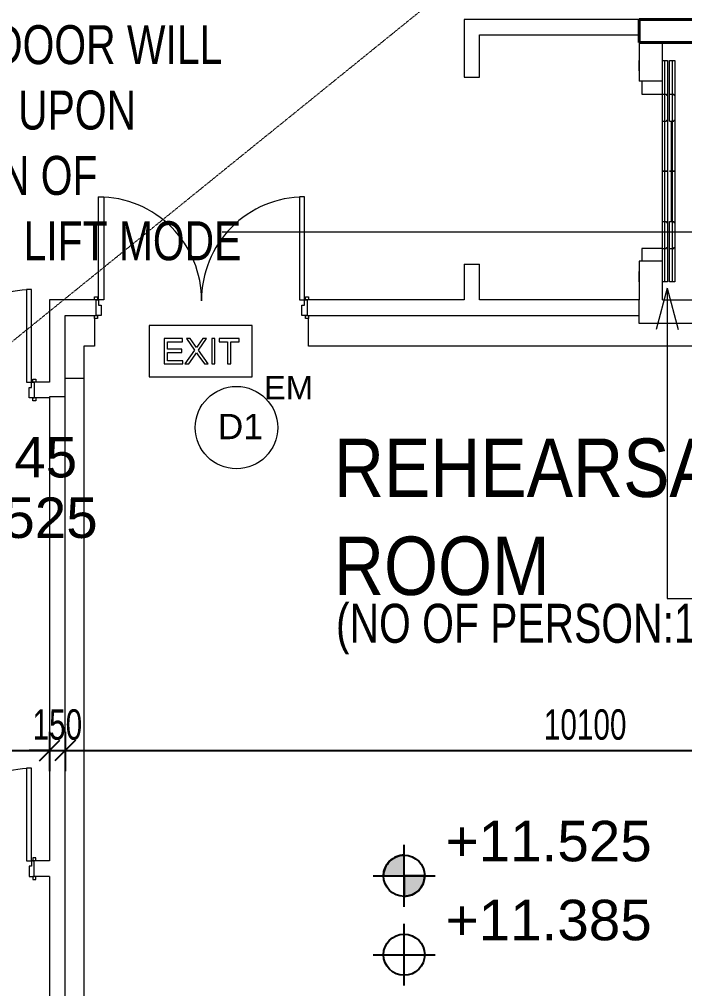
# Model space of a CAD drawing. Header units: millimetres. Extents: x 12827 to 178996, y -27589 to 73652.
# Drawn here: x 78545 to 85005, y 24917 to 34332 of the extents above; entities that cross this region are included whole.
import ezdxf

# ---------------------------------------------------------------- set-up
doc = ezdxf.new("R2010")
doc.units = ezdxf.units.MM
doc.linetypes.add('Dash', pattern=[6, 3, -3])
for name, color, linetype, lineweight in [('A-ANNO-DIMS', 211, 'Continuous', 5), ('A-ANNO-NOTE', 131, 'Continuous', 25), ('A-DETL-HDLN', 90, 'Dash', 9), ('A-DOOR', 31, 'Continuous', 20), ('A-DOOR-FRAM', 31, 'Continuous', 30), ('A-FLOR', 192, 'Continuous', 9), ('A-GENM', 13, 'Continuous', 20), ('A-WALL', 113, 'Continuous', 20), ('G-ANNO-TEXT', 231, 'Continuous', 5)]:
    doc.layers.add(name, color=color, linetype=linetype, lineweight=lineweight)
doc.styles.add('Arial_1', font='arial.ttf', dxfattribs={"height": 393.413174})
doc.styles.add('Arial_2', font='arial.ttf', dxfattribs={"width": 0.7, "height": 295.05988})
doc.styles.add('Swis721 BT_2', font='swiss.ttf', dxfattribs={"width": 0.85, "height": 567.642527})
doc.styles.add('Swis721 BT_5', font='swiss.ttf', dxfattribs={"height": 1.135285})
doc.styles.add('Swis721 BT_6', font='swiss.ttf', dxfattribs={"height": 245.978428})
doc.styles.add('Swis721 BT_7', font='swiss.ttf', dxfattribs={"width": 0.75, "height": 378.428351})
doc.dimstyles.new('Linear_-_1_5mm_Arial', dxfattribs={"dimscale": 304.8, "dimtxt": 300, "dimasz": 0.656168, "dimexe": 0.656168, "dimexo": 0.0625, "dimgap": 0.328084, "dimtad": 1, "dimdec": 0, "dimzin": 0, "dimdsep": 46, "dimtxsty": 'Arial_2', "dimblk1": 'OBLIQUE', "dimblk2": 'OBLIQUE', "dimsah": 1, "dimcen": 0.09, "dimadec": 0, "dimazin": 0, "dimtfac": 1, "dimtdec": 4, "dimtix": 1, "dimtmove": 0, "dimatfit": 3, "dimfxl": 0.656168, "dimfxlon": 1, "dimtvp": 1, "dimtolj": 1, "dimtzin": 0, "dimarcsym": 2})
doc.dimstyles.new('Linear_-_1_5mm_Arial_2', dxfattribs={"dimscale": 304.8, "dimtxt": 300, "dimasz": 0.656168, "dimexe": 0.656168, "dimexo": 0.0625, "dimgap": 0.328084, "dimtad": 1, "dimdec": 0, "dimzin": 0, "dimdsep": 46, "dimtxsty": 'Arial_2', "dimblk1": 'OBLIQUE', "dimblk2": 'OBLIQUE', "dimsah": 1, "dimcen": 0.09, "dimadec": 0, "dimazin": 0, "dimtfac": 1, "dimtdec": 4, "dimtix": 1, "dimtmove": 0, "dimatfit": 3, "dimfxl": 0.656168, "dimfxlon": 1, "dimtvp": 1, "dimtolj": 1, "dimtzin": 0, "dimarcsym": 2})

# ---------------------------------------------------------------- blocks, each defined once
blk = doc.blocks.new('DLN-Double Door__X03_ - _M31x_1800 x 2000 _WH_-16954913-Copy of 1_F')
at = {"layer": 'A-DOOR', "lineweight": 15}
for p, q in [((-850, -75), (-900, -75)), ((-900, -75), (-900, -975)), ((-850, -975), (-850, -75)), ((850, -75), (900, -75)), ((850, -975), (850, -75)), ((900, -75), (900, -975)), ((-900, -975), (-850, -975)), ((900, -975), (850, -975))]:
    blk.add_line(p, q, dxfattribs=at)
for centre, start, end in [((-900, -75), 270, 0.5), ((900, -75), 179.5, 270)]:
    blk.add_arc(centre, 900, start, end, dxfattribs=at)
at = {"layer": 'A-DOOR-FRAM', "lineweight": 15}
for p, q in [((-910, 105), (-940, 105)), ((-940, 105), (-940, 75)), ((-910, 75), (-910, 105)), ((940, 105), (910, 105)), ((910, 105), (910, 75)), ((940, 75), (940, 105)), ((-925, 75), (-910, 75)), ((-875, 75), (-925, 75)), ((-875, -25), (-875, 75)), ((875, 75), (875, -25)), ((925, 75), (875, 75)), ((910, 75), (925, 75)), ((-940, -75), (-940, -105)), ((-910, -75), (-925, -75)), ((-925, -75), (-900, -75)), ((-910, -105), (-910, -75)), ((-900, -75), (-900, -25)), ((-900, -25), (-875, -25)), ((875, -25), (900, -25)), ((900, -25), (900, -75)), ((900, -75), (925, -75)), ((925, -75), (910, -75)), ((910, -75), (910, -105)), ((940, -105), (940, -75)), ((-940, -105), (-910, -105)), ((910, -105), (940, -105))]:
    blk.add_line(p, q, dxfattribs=at)
blk = doc.blocks.new('DLN-Double Door__X03_ - _M31x_1800 x 2000 _WH_-16954921-Copy of 1_F')
at = {"layer": 'A-DOOR', "lineweight": 15}
for p, q in [((-900, 975), (-850, 975)), ((-900, 75), (-900, 975)), ((-850, 975), (-850, 75)), ((850, 975), (850, 75)), ((900, 975), (850, 975)), ((900, 75), (900, 975)), ((-850, 75), (-900, 75)), ((850, 75), (900, 75))]:
    blk.add_line(p, q, dxfattribs=at)
for centre, start, end in [((-900, 75), 0.00284, 90), ((900, 75), 90, 179.99716)]:
    blk.add_arc(centre, 900, start, end, dxfattribs=at)
at = {"layer": 'A-DOOR-FRAM', "lineweight": 15}
for p, q in [((-940, 105), (-910, 105)), ((-940, 75), (-940, 105)), ((-910, 105), (-910, 75)), ((910, 75), (910, 105)), ((910, 105), (940, 105)), ((940, 105), (940, 75)), ((-910, 75), (-925, 75)), ((-925, 75), (-900, 75)), ((-900, 75), (-900, 25)), ((-900, 25), (-875, 25)), ((-875, 25), (-875, -75)), ((875, 25), (900, 25)), ((875, -75), (875, 25)), ((900, 75), (925, 75)), ((900, 25), (900, 75)), ((925, 75), (910, 75)), ((-940, -105), (-940, -75)), ((-925, -75), (-910, -75)), ((-875, -75), (-925, -75)), ((-910, -75), (-910, -105)), ((925, -75), (875, -75)), ((910, -105), (910, -75)), ((910, -75), (925, -75)), ((940, -75), (940, -105)), ((-910, -105), (-940, -105)), ((940, -105), (910, -105))]:
    blk.add_line(p, q, dxfattribs=at)
blk = doc.blocks.new('DLN-Double Door__X03_ - _M48_2000 x 2450 _WH_-16954911-Copy of 1_F')
at = {"layer": 'A-DOOR', "lineweight": 15}
for p, q in [((-1000, 1075), (-950, 1075)), ((-1000, 75), (-1000, 1075)), ((-950, 1075), (-950, 75)), ((950, 1075), (950, 75)), ((1000, 1075), (950, 1075)), ((1000, 75), (1000, 1075)), ((-950, 75), (-1000, 75)), ((950, 75), (1000, 75))]:
    blk.add_line(p, q, dxfattribs=at)
for centre, start, end in [((-1000, 75), 359.5, 90), ((1000, 75), 90, 180.5)]:
    blk.add_arc(centre, 1000, start, end, dxfattribs=at)
at = {"layer": 'A-DOOR-FRAM', "lineweight": 15}
for p, q in [((-1040, 105), (-1010, 105)), ((-1040, 75), (-1040, 105)), ((-1010, 105), (-1010, 75)), ((1010, 75), (1010, 105)), ((1010, 105), (1040, 105)), ((1040, 105), (1040, 75)), ((-1010, 75), (-1025, 75)), ((-1025, 75), (-1000, 75)), ((-1000, 75), (-1000, 25)), ((-1000, 25), (-975, 25)), ((-975, 25), (-975, -75)), ((975, 25), (1000, 25)), ((975, -75), (975, 25)), ((1000, 75), (1025, 75)), ((1000, 25), (1000, 75)), ((1025, 75), (1010, 75)), ((-1040, -105), (-1040, -75)), ((-1025, -75), (-1010, -75)), ((-975, -75), (-1025, -75)), ((-1010, -75), (-1010, -105)), ((1025, -75), (975, -75)), ((1010, -105), (1010, -75)), ((1010, -75), (1025, -75)), ((1040, -75), (1040, -105)), ((-1010, -105), (-1040, -105)), ((1040, -105), (1010, -105))]:
    blk.add_line(p, q, dxfattribs=at)
blk = doc.blocks.new('DLN-Lift Door - Lift Door - 1750 x 2800 _SO_ WH_-15287497-Copy of 1_F')
at = {"layer": 'A-DOOR', "lineweight": 15}
for p, q in [((-1075, 114.5), (-975, 114.5)), ((-1075, 114.5), (-1075, 112.5)), ((-975, 112.5), (-975, 114.5)), ((975, 114.5), (1075, 114.5)), ((975, 114.5), (975, 112.5)), ((1075, 112.5), (1075, 114.5)), ((-750, 87.5), (-875, 87.5)), ((-750, -112.5), (-750, 87.5)), ((875, 87.5), (750, 87.5)), ((750, 87.5), (750, -112.5)), ((-1075, -162.5), (-1075, -112.5)), ((-1075, -112.5), (0, -112.5)), ((-1075, -137.5), (1075, -137.5)), ((0, -162.5), (-1075, -162.5)), ((-1075, -232.5), (-1075, -182.5)), ((-1075, -182.5), (-487.5, -182.5)), ((-875, -112.5), (-750, -112.5)), ((-750, -112.5), (-750, -152.5)), ((-750, -152.5), (-740, -152.5)), ((-750, -182.5), (-750, -222.5)), ((-740, -152.5), (-740, -162.5)), ((-497.5, -152.5), (-497.5, -162.5)), ((-497.5, -152.5), (-487.5, -152.5)), ((-487.5, -112.5), (-487.5, -152.5)), ((-487.5, -182.5), (-487.5, -222.5)), ((0, -162.5), (0, -112.5)), ((0, -112.5), (1075, -112.5)), ((0, -112.5), (0, -162.5)), ((1075, -162.5), (0, -162.5)), ((0, -232.5), (0, -182.5)), ((0, -182.5), (0, -232.5)), ((487.5, -112.5), (487.5, -152.5)), ((497.5, -152.5), (487.5, -152.5)), ((487.5, -182.5), (487.5, -222.5)), ((487.5, -182.5), (1075, -182.5)), ((497.5, -152.5), (497.5, -162.5)), ((740, -152.5), (740, -162.5)), ((750, -152.5), (740, -152.5)), ((750, -112.5), (750, -152.5)), ((750, -112.5), (875, -112.5)), ((750, -182.5), (750, -222.5)), ((1075, -112.5), (1075, -162.5)), ((1075, -182.5), (1075, -232.5)), ((1075, -207.5), (-1075, -207.5)), ((0, -232.5), (-1075, -232.5)), ((-750, -222.5), (-740, -222.5)), ((-740, -222.5), (-740, -232.5)), ((-497.5, -222.5), (-497.5, -232.5)), ((-497.5, -222.5), (-487.5, -222.5)), ((-487.5, -202.5), (487.5, -202.5)), ((1075, -232.5), (0, -232.5)), ((497.5, -222.5), (487.5, -222.5)), ((497.5, -222.5), (497.5, -232.5)), ((740, -222.5), (740, -232.5)), ((750, -222.5), (740, -222.5))]:
    blk.add_line(p, q, dxfattribs=at)
blk = doc.blocks.new('DLN_EXIT Sign Board - DLN_EXIT Sign Board-5973881-Copy of 1_F')
at = {"layer": 'A-GENM'}
for p, q in [((500, 250), (-500, 250)), ((-500, 250), (-500, -250)), ((500, -250), (500, 250)), ((-176.9, 121.2), (-353.8, 121.2)), ((-353.8, 121.2), (-353.8, -125)), ((-176.9, 90.4), (-176.9, 121.2)), ((-101.6, 121.2), (-138.5, 121.2)), ((-138.5, 121.2), (-59, 9.1)), ((-56.8, 58.1), (-101.6, 121.2)), ((20.3, 121.2), (-24, 58.5)), ((-21.8, 8.8), (57.7, 121.2)), ((57.7, 121.2), (20.3, 121.2)), ((138.5, 121.2), (107.7, 121.2)), ((107.7, 121.2), (107.7, -125)), ((138.5, -125), (138.5, 121.2)), ((373.1, 121.2), (180.8, 121.2)), ((180.8, 121.2), (180.8, 90.4)), ((373.1, 90.4), (373.1, 121.2)), ((-323.1, 17.3), (-323.1, 90.4)), ((-323.1, 90.4), (-176.9, 90.4)), ((-184.6, 17.3), (-323.1, 17.3)), ((-184.6, -13.5), (-184.6, 17.3)), ((-59, 9.1), (-153.8, -125)), ((-41.7, 33.5), (-56.8, 58.1)), ((-24, 58.5), (-41.7, 33.5)), ((73.1, -125), (-21.8, 8.8)), ((180.8, 90.4), (261.5, 90.4)), ((261.5, 90.4), (261.5, -125)), ((292.3, -125), (292.3, 90.4)), ((292.3, 90.4), (373.1, 90.4)), ((-323.1, -94.2), (-323.1, -13.5)), ((-323.1, -13.5), (-184.6, -13.5)), ((-116.4, -125), (-54.7, -37.6)), ((-54.7, -37.6), (-40.2, -17.3)), ((-40.2, -17.3), (-27, -35.8)), ((-27, -35.8), (36.2, -125)), ((-353.8, -125), (-173.1, -125)), ((-173.1, -94.2), (-323.1, -94.2)), ((-173.1, -125), (-173.1, -94.2)), ((-153.8, -125), (-116.4, -125)), ((36.2, -125), (73.1, -125)), ((107.7, -125), (138.5, -125)), ((261.5, -125), (292.3, -125)), ((-500, -250), (500, -250))]:
    blk.add_line(p, q, dxfattribs=at)
blk = doc.blocks.new('DLN_Slab Level Mark - FFL-2mm_Type 2-2670450-Copy of 1_F')
at = {"layer": 'A-ANNO-NOTE', "lineweight": 5}
h = blk.add_hatch(color=256, dxfattribs=at)
edge = h.paths.add_edge_path(flags=0)
edge.add_arc((0, 0), 1, 0, 90, ccw=False)
edge.add_line((1, 0), (0, 0))
edge.add_line((0, 0), (0, 1))
h = blk.add_hatch(color=256, dxfattribs=at)
edge = h.paths.add_edge_path(flags=0)
edge.add_arc((0, 0), 1, 180, 270, ccw=False)
edge.add_line((-1, 0), (0, 0))
edge.add_line((0, 0), (0, -1))
at = {"layer": 'A-ANNO-NOTE'}
for p, q in [((0, 1.5), (0, -1.5)), ((0, 1), (0, 0)), ((0, 0), (-1, 0)), ((0, -1), (0, 0)), ((0, 0), (1, 0)), ((-1.5, 0), (1.5, 0))]:
    blk.add_line(p, q, dxfattribs=at)
blk.add_circle((0, 0), 1, dxfattribs=at)
for start, end in [(360, 90), (180, 270)]:
    blk.add_arc((0, 0), 1, start, end, dxfattribs=at)
blk = doc.blocks.new('DLN_Slab Level Mark - SSL-2mm_Type 2-2670448-Copy of 1_F')
at = {"layer": 'A-ANNO-NOTE'}
for p, q in [((0, 1.5), (0, -1.5)), ((-1.5, 0), (1.5, 0))]:
    blk.add_line(p, q, dxfattribs=at)
blk.add_circle((0, 0), 1, dxfattribs=at)
blk = doc.blocks.new('GBP_Door Mark - 2 x 1_3_R_T_ Border _EM_ON_-18777231-Copy of 1_F')
at = {"layer": 'A-ANNO-NOTE', "lineweight": 5}
blk.add_circle((-31.356, 27.261), 2, dxfattribs=at)
at = {"layer": 'A-ANNO-NOTE', "lineweight": 5, "insert": (-30.02, 29.767), "char_height": 1.1353, "width": 2.7792, "attachment_point": 1, "line_spacing_factor": 1.00667, "style": 'Swis721 BT_5'}
blk.add_mtext('EM', dxfattribs=at)
blk = doc.blocks.new('_Oblique')
at = {"color": 0, "linetype": 'ByBlock', "lineweight": -2}
blk.add_line((-0.5, -0.5), (0.5, 0.5), dxfattribs=at)
blk = doc.blocks.new('DIMBLOCK82-Copy of 1_F')
at = {"layer": 'A-ANNO-DIMS', "color": 0, "lineweight": -2, "transparency": 16777216}
for p, q in [((76689.3, 27411.2), (76689.3, 27030.2)), ((78839.3, 27411.2), (78839.3, 27030.2)), ((76689.3, 27230.2), (78839.3, 27230.2))]:
    blk.add_line(p, q, dxfattribs=at)
at = {"layer": 'Defpoints', "color": 0, "transparency": 16777216}
for p in [(76689.3, 27430.2), (78839.3, 27430.2), (78839.3, 27230.2)]:
    blk.add_point(p, dxfattribs=at)
at = {"layer": 'A-ANNO-DIMS', "color": 0, "lineweight": -2, "transparency": 16777216, "xscale": 200, "yscale": 200, "zscale": 200, "rotation": 180}
blk.add_blockref('_Oblique', (76689.3, 27230.2), dxfattribs=at)
at = {"layer": 'A-ANNO-DIMS', "color": 0, "lineweight": -2, "transparency": 16777216, "xscale": 200, "yscale": 200, "zscale": 200}
blk.add_blockref('_Oblique', (78839.3, 27230.2), dxfattribs=at)
at = {"layer": 'A-ANNO-DIMS', "color": 0, "transparency": 16777216, "insert": (77764.3, 27480.9), "char_height": 295.06, "width": 753.231, "attachment_point": 5, "style": 'Arial_2'}
blk.add_mtext('\\A1;2150', dxfattribs=at)
blk = doc.blocks.new('DIMBLOCK83-Copy of 1_F')
at = {"layer": 'A-ANNO-DIMS', "color": 0, "lineweight": -2, "transparency": 16777216}
for p, q in [((78839.3, 27411.2), (78839.3, 27030.2)), ((78989.3, 27411.2), (78989.3, 27030.2)), ((78839.3, 27230.2), (78639.3, 27230.2)), ((78839.3, 27230.2), (78989.3, 27230.2)), ((78989.3, 27230.2), (79189.3, 27230.2))]:
    blk.add_line(p, q, dxfattribs=at)
at = {"layer": 'Defpoints', "color": 0, "transparency": 16777216}
for p in [(78839.3, 27430.2), (78989.3, 27430.2), (78989.3, 27230.2)]:
    blk.add_point(p, dxfattribs=at)
at = {"layer": 'A-ANNO-DIMS', "color": 0, "lineweight": -2, "transparency": 16777216, "xscale": 200, "yscale": 200, "zscale": 200}
blk.add_blockref('_Oblique', (78839.3, 27230.2), dxfattribs=at)
at = {"layer": 'A-ANNO-DIMS', "color": 0, "lineweight": -2, "transparency": 16777216, "xscale": 200, "yscale": 200, "zscale": 200, "rotation": 180}
blk.add_blockref('_Oblique', (78989.3, 27230.2), dxfattribs=at)
at = {"layer": 'A-ANNO-DIMS', "color": 0, "transparency": 16777216, "insert": (78914.3, 27480.9), "char_height": 295.06, "width": 564.923, "attachment_point": 5, "style": 'Arial_2'}
blk.add_mtext('\\A1;150', dxfattribs=at)
blk = doc.blocks.new('DIMBLOCK84-Copy of 1_F')
at = {"layer": 'A-ANNO-DIMS', "color": 0, "lineweight": -2, "transparency": 16777216}
for p, q in [((78989.3, 27411.2), (78989.3, 27030.2)), ((89089.3, 27411.2), (89089.3, 27030.2)), ((78989.3, 27230.2), (89089.3, 27230.2))]:
    blk.add_line(p, q, dxfattribs=at)
at = {"layer": 'Defpoints', "color": 0, "transparency": 16777216}
for p in [(78989.3, 27430.2), (89089.3, 27430.2), (89089.3, 27230.2)]:
    blk.add_point(p, dxfattribs=at)
at = {"layer": 'A-ANNO-DIMS', "color": 0, "lineweight": -2, "transparency": 16777216, "xscale": 200, "yscale": 200, "zscale": 200, "rotation": 180}
blk.add_blockref('_Oblique', (78989.3, 27230.2), dxfattribs=at)
at = {"layer": 'A-ANNO-DIMS', "color": 0, "lineweight": -2, "transparency": 16777216, "xscale": 200, "yscale": 200, "zscale": 200}
blk.add_blockref('_Oblique', (89089.3, 27230.2), dxfattribs=at)
at = {"layer": 'A-ANNO-DIMS', "color": 0, "transparency": 16777216, "insert": (84039.3, 27480.9), "char_height": 295.06, "width": 941.538, "attachment_point": 5, "style": 'Arial_2'}
blk.add_mtext('\\A1;10100', dxfattribs=at)

msp = doc.modelspace()

# ---------------------------------------------------------------- linework, layer by layer
at = {"layer": 'A-DETL-HDLN'}
msp.add_line((77764.29296, 30627.48546), (82864.29296, 34757.38403), dxfattribs=at)
at = {"layer": 'A-FLOR'}
for p, q in [((84789.29296, 32107.48546), (84789.29296, 33607.48546)), ((79274.29296, 31427.48546), (79274.29296, 31159.48546)), ((81354.29296, 31159.48546), (81354.29296, 31427.48546)), ((79274.29296, 31159.48546), (79172.29296, 31159.48546)), ((79172.29296, 31159.48546), (79172.29296, 23866.48546)), ((87816.29296, 31159.48546), (81354.29296, 31159.48546)), ((78989.29296, 30847.48546), (79172.29296, 30847.48546))]:
    msp.add_line(p, q, dxfattribs=at)
at = {"layer": 'A-WALL'}
for p, q in [((82864.29296, 34332.48546), (82864.29296, 33771.47437)), ((84564.29296, 34332.48546), (82864.29296, 34332.48546)), ((83014.29296, 33771.47437), (83014.29296, 34182.48546)), ((83014.29296, 34182.48546), (84564.29296, 34182.48546)), ((84564.29296, 34107.48546), (84564.29296, 33732.48546)), ((84789.29296, 34107.48546), (84564.29296, 34107.48546)), ((84789.29296, 33732.48546), (84789.29296, 34107.48546)), ((82864.29296, 33771.47437), (83014.29296, 33771.47437)), ((84789.29296, 33732.48546), (84564.29296, 33732.48546)), ((82864.29296, 31954.98546), (82864.29296, 31607.48546)), ((82864.29296, 31954.98546), (83014.29296, 31954.98546)), ((83014.29296, 31607.48546), (83014.29296, 31954.98546)), ((84564.29296, 31982.48546), (84564.29296, 31607.48546)), ((84789.29296, 31982.48546), (84564.29296, 31982.48546)), ((84789.29296, 31607.48546), (84789.29296, 31982.48546)), ((79289.29296, 31607.48546), (78839.29296, 31607.48546)), ((78839.29296, 31607.48546), (78839.29296, 30807.48546)), ((79289.29296, 31607.48546), (79289.29296, 31457.48546)), ((82864.29296, 31607.48546), (81339.29296, 31607.48546)), ((81339.29296, 31607.48546), (81339.29296, 31457.48546)), ((84564.29296, 31607.48546), (83014.29296, 31607.48546)), ((84559.29296, 31607.48546), (84559.29296, 31382.48546)), ((84789.29296, 31607.48546), (88039.29296, 31607.48546)), ((78989.29296, 23590.48546), (78989.29296, 31457.48546)), ((78989.29296, 31457.48546), (79289.29296, 31457.48546)), ((81339.29296, 31457.48546), (82864.29296, 31457.48546)), ((82864.29296, 31457.48546), (84559.29296, 31457.48546)), ((84559.29296, 31382.48546), (88039.29296, 31382.48546)), ((78839.29296, 30807.48546), (78689.29296, 30807.48546)), ((78689.29296, 30807.48546), (78689.29296, 30657.48546)), ((78839.29296, 30657.48546), (78689.29296, 30657.48546)), ((78989.29296, 30667.48546), (78839.29296, 30667.48546)), ((78839.29296, 30667.48546), (78839.29296, 26157.48546)), ((78839.29296, 26157.48546), (78689.29296, 26157.48546)), ((78689.29296, 26007.48546), (78689.29296, 26157.48546)), ((78839.29296, 26007.48546), (78689.29296, 26007.48546)), ((78839.29296, 26007.48546), (78839.29296, 23590.48546))]:
    msp.add_line(p, q, dxfattribs=at)
at = {"layer": 'A-WALL', "color": 10, "lineweight": 40}
for p, q in [((84564.29296, 34332.48546), (88789.29296, 34332.48546)), ((84564.29296, 34332.48546), (84564.29296, 34107.48546)), ((84564.29296, 34107.48546), (88789.29296, 34107.48546))]:
    msp.add_line(p, q, dxfattribs=at)
at = {"layer": 'G-ANNO-TEXT', "color": 130}
for p, q in [((85596.05473, 32266.06912), (80516.05473, 32266.06912)), ((84836.03567, 31721.15785), (84728.85599, 31321.15785)), ((84836.03567, 31721.15785), (84943.21535, 31321.15785)), ((84836.03567, 31721.15785), (84836.03567, 28707.20981)), ((84836.03567, 28707.20981), (93370.35954, 28707.20981))]:
    msp.add_line(p, q, dxfattribs=at)

# ---------------------------------------------------------------- block references
at = {"layer": 'A-ANNO-NOTE', "lineweight": 5, "xscale": 200, "yscale": 200, "zscale": 200}
msp.add_blockref('GBP_Door Mark - 2 x 1_3_R_T_ Border _EM_ON_-18777231-Copy of 1_F', (86924.6994, 24914.77691), dxfattribs=at)
at = {"layer": 'A-ANNO-NOTE', "xscale": 200, "yscale": 200, "zscale": 200}
for name, p, rotation in [('DLN_Slab Level Mark - FFL-2mm_Type 2-2670450-Copy of 1_F', (82281.50952, 26013.34437), 89.99999999999942), ('DLN_Slab Level Mark - SSL-2mm_Type 2-2670448-Copy of 1_F', (82281.50952, 25246.48792), 89.99999999999999)]:
    msp.add_blockref(name, p, dxfattribs=dict(at, rotation=rotation))
at = {"layer": 'A-DOOR', "lineweight": 15}
for name, p, rotation in [('DLN-Lift Door - Lift Door - 1750 x 2800 _SO_ WH_-15287497-Copy of 1_F', (84676.79296, 32857.48546), 89.99999999999997), ('DLN-Double Door__X03_ - _M31x_1800 x 2000 _WH_-16954913-Copy of 1_F', (77764.29296, 26082.48546), 180)]:
    msp.add_blockref(name, p, dxfattribs=dict(at, rotation=rotation))
for name, p in [('DLN-Double Door__X03_ - _M48_2000 x 2450 _WH_-16954911-Copy of 1_F', (80314.29296, 31532.48546)), ('DLN-Double Door__X03_ - _M31x_1800 x 2000 _WH_-16954921-Copy of 1_F', (77764.29296, 30732.48546))]:
    msp.add_blockref(name, p, dxfattribs=at)
at = {"layer": 'A-GENM'}
msp.add_blockref('DLN_EXIT Sign Board - DLN_EXIT Sign Board-5973881-Copy of 1_F', (80305.79296, 31110.48546), dxfattribs=at)

# ---------------------------------------------------------------- texts
at = {"layer": 'A-ANNO-NOTE', "lineweight": 5}
for s, insert, char_height, width, attachment_point, line_spacing_factor, style in [('D1', (80691.02059, 30500.51317), 245.978428, 514.7814219, 2, 1.00667, 'Swis721 BT_6'), ('+11.45', (77410.54419, 30276.59859), 393.413174, 2020.8, 1, 0.938532, 'Arial_1'), ('+11.525', (77304.15068, 29688.45049), 393.413174, 2385.6, 1, 0.938532, 'Arial_1'), ('+11.525', (82684.30451, 26547.39913), 393.413174, 2385.6, 1, 0.938532, 'Arial_1'), ('+11.385', (82684.30451, 25780.54268), 393.413174, 2385.6, 1, 0.938532, 'Arial_1')]:
    msp.add_mtext(s, dxfattribs=dict(at, insert=insert, char_height=char_height, width=width, attachment_point=attachment_point, line_spacing_factor=line_spacing_factor, style=style))
at = {"layer": 'G-ANNO-TEXT', "color": 7, "attachment_point": 1, "line_spacing_factor": 1.00667}
for s, insert, char_height, width, style in [("THIS LIFT DOOR WILL\\PNOT OPEN UPON\\PACTUATION OF\\PFIREMAN'S LIFT MODE", (76352.05473, 34276.2435), 378.4283513, 4996.8, 'Swis721 BT_7'), ('REHEARSAL\\PROOM', (81599.34883, 30261.16651), 567.642527, 4658.4, 'Swis721 BT_2'), ('(NO OF PERSON:134)', (81619.50161, 28655.36969), 378.4283513, 4761.6, 'Swis721 BT_7')]:
    msp.add_mtext(s, dxfattribs=dict(at, insert=insert, char_height=char_height, width=width, style=style))

# ---------------------------------------------------------------- dimensions: what is measured, and where the dimension line sits
at = {"layer": 'A-ANNO-DIMS'}
for base, p1, p2, dimstyle, override, picture, middle in [((78839.29296, 27230.23159), (76689.29296, 27430.23159), (78839.29296, 27430.23159), 'Linear_-_1_5mm_Arial', {"dimpost": '<>', "dimfxl": 2150}, 'DIMBLOCK82-Copy of 1_F', (77764.29296, 27480.88119)), ((78989.29296, 27230.23159), (78839.29296, 27430.23159), (78989.29296, 27430.23159), 'Linear_-_1_5mm_Arial', {"dimpost": '<>', "dimfxl": 150}, 'DIMBLOCK83-Copy of 1_F', (78914.29296, 27480.88119)), ((89089.29296, 27230.23159), (78989.29296, 27430.23159), (89089.29296, 27430.23159), 'Linear_-_1_5mm_Arial_2', {"dimpost": '<>', "dimfxl": 10100}, 'DIMBLOCK84-Copy of 1_F', (84039.29296, 27480.88119))]:
    dim = msp.add_linear_dim(base=base, p1=p1, p2=p2, dimstyle=dimstyle, override=override, dxfattribs=at)
    dim.commit()
    dim.dimension.update_dxf_attribs({"geometry": picture, "text_midpoint": middle})

doc.saveas('drawing.dxf')
